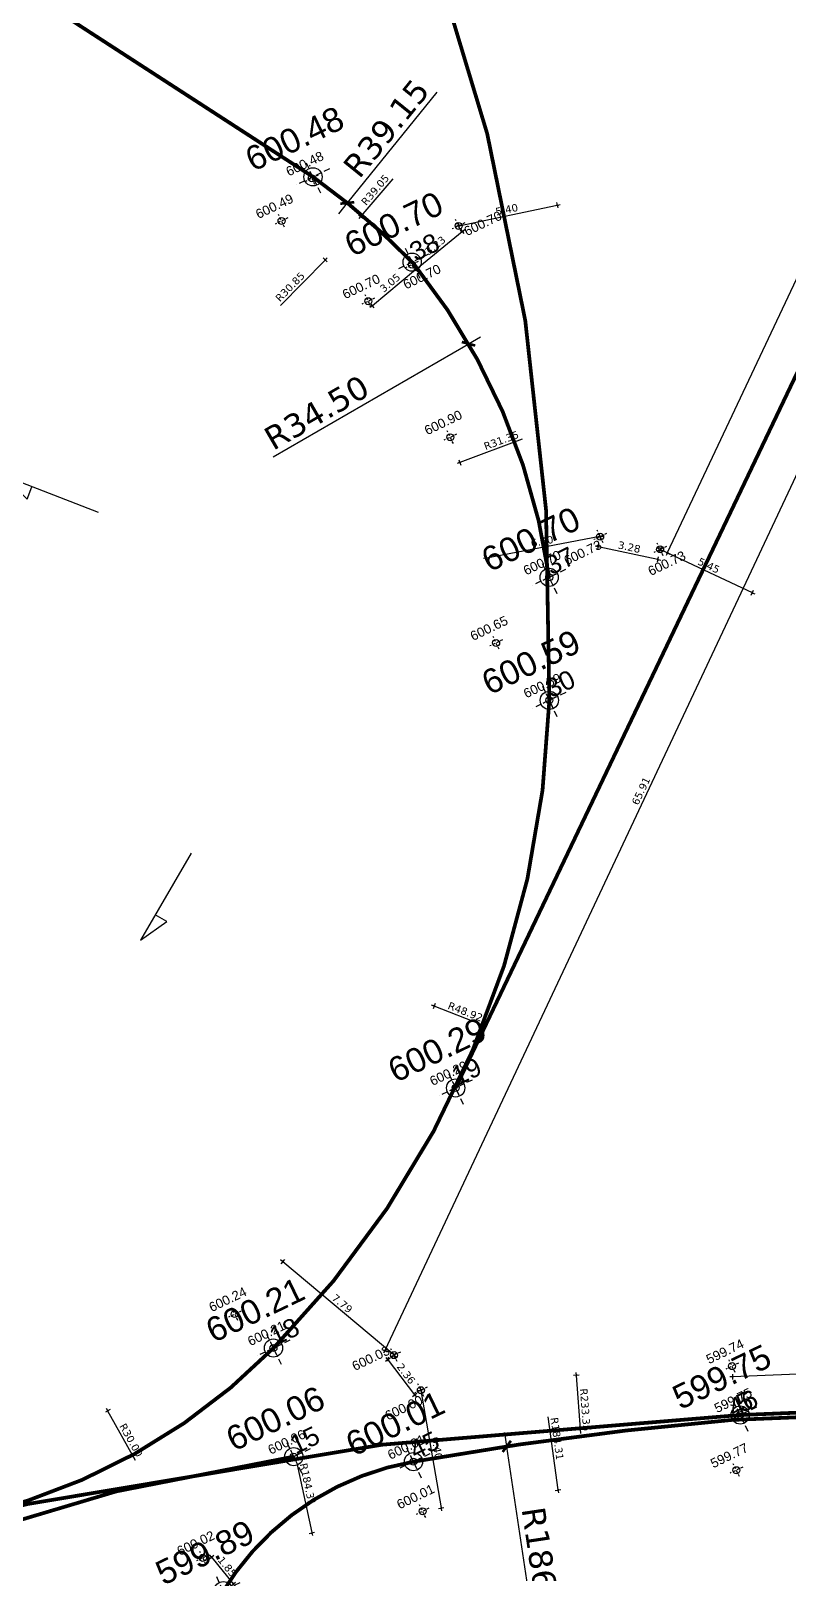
# Model space of a CAD drawing. Header units: metres. Extents: x 679716 to 681053, y 2749449 to 2750332.
# Drawn here: x 680229.4 to 680269.9, y 2749889.6 to 2749972.1 of the extents above; entities that cross this region are included whole.
import ezdxf
from ezdxf.enums import TextEntityAlignment as Align

# ---------------------------------------------------------------- set-up
doc = ezdxf.new("R2010")
doc.units = ezdxf.units.M
doc.header["$PDSIZE"] = -1
doc.linetypes.add('DASHEDX2', pattern=[1.5, 1, -0.5])
for name, color, linetype in [('01-TX-Length Dimensions 250', 80, 'Continuous'), ('01-TX-Level Main Dimensions 250', 152, 'Continuous'), ('01-TX-Level Secondary Dimensions 250', 10, 'Continuous'), ('01-TX-Main Altimetry 1000', 242, 'Continuous'), ('01-TX-Secondary Altimetry 1000', 152, 'Continuous'), ('01-TX-Secondary Dimensions 1000', 152, 'Continuous')]:
    doc.layers.add(name, color=color, linetype=linetype)
doc.layers.add('02-L-Main Axis', color=244, linetype='DASHEDX2', lineweight=50, true_color=0xa50029)
doc.layers.add('02-L-Secondary Axis', color=154, linetype='DASHEDX2', lineweight=50, true_color=0x0052a5)
doc.layers.add('02-L-Main Axis POINTS', color=242, linetype='DASHEDX2', lineweight=50)
doc.layers.add('02-L-Secondary Axis POINTS', color=152, linetype='DASHEDX2', lineweight=50)
doc.layers.add('03-BK-Arrow', color=153, linetype='Continuous', true_color=0x4491cf)
doc.styles.add('E100', font='verdana.ttf', dxfattribs={"height": 0.4})
doc.styles.add('E500', font='verdana.ttf', dxfattribs={"height": 1.25})
doc.styles.get("Standard").update_dxf_attribs({"font": 'arial.ttf'})
doc.dimstyles.new('E1000', dxfattribs={"dimscale": 0.03, "dimtxt": 1.25, "dimasz": 1, "dimexe": 0.1, "dimexo": 1, "dimgap": 8, "dimtad": 1, "dimzin": 0, "dimdsep": 46, "dimtxsty": 'E500', "dimblk1": 'LINCOT500', "dimblk2": 'LINCOT500', "dimsah": 1, "dimcen": 0.1, "dimdle": 0.1, "dimse1": 1, "dimse2": 1, "dimclrt": 256, "dimazin": 0, "dimtfac": 0.015385, "dimtofl": 0, "dimtmove": 0, "dimatfit": 3, "dimldrblk": 'LINCOT500', "dimfxl": 1, "dimtolj": 1, "dimtzin": 0, "dimarcsym": 0})
doc.dimstyles.new('E250', dxfattribs={"dimscale": 0.03, "dimtxt": 0.4, "dimasz": 0.5, "dimexe": 0.1, "dimexo": 1, "dimgap": 4, "dimtad": 1, "dimzin": 0, "dimdsep": 46, "dimtxsty": 'E100', "dimblk1": 'LINCOT200', "dimblk2": 'LINCOT200', "dimsah": 1, "dimcen": 0.1, "dimdle": 0.1, "dimse1": 1, "dimse2": 1, "dimclrt": 256, "dimadec": 0, "dimazin": 0, "dimtfac": 0.015385, "dimtofl": 0, "dimtmove": 0, "dimatfit": 3, "dimldrblk": 'LINCOT200', "dimfxl": 1, "dimtolj": 1, "dimtzin": 0, "dimarcsym": 0})

# ---------------------------------------------------------------- blocks, each defined once
blk = doc.blocks.new('Cotes Altimetriques')
at = {"linetype": 'DASHEDX2', "ltscale": 0.5}
for points in [[(0, -1.5), (0, 1.5)], [(1.5, 0), (-1.5, 0)]]:
    blk.add_lwpolyline(points, dxfattribs=at)
blk.add_circle((0, 0), 0.75)
at = {"ltscale": 0.3}
blk.add_attdef('COTES', text='', height=2, dxfattribs=at).set_placement((0, 3.5), align=Align.MIDDLE)
blk = doc.blocks.new('*U300')
at = {"linetype": 'DASHEDX2', "ltscale": 0.5}
for points in [[(1.5, 0), (-1.5, 0)], [(0, -1.5), (0, 1.5)]]:
    blk.add_lwpolyline(points, dxfattribs=at)
blk.add_circle((0, 0), 0.75)
at = {"ltscale": 0.3}
blk.add_attdef('COTES', text='', height=2, dxfattribs=at).set_placement((-0.01, -3.28), align=Align.MIDDLE)
blk = doc.blocks.new('*U270')
at = {"linetype": 'DASHEDX2', "ltscale": 0.5}
for points in [[(1.5, 0), (-1.5, 0)], [(0, -1.5), (0, 1.5)]]:
    blk.add_lwpolyline(points, dxfattribs=at)
blk.add_circle((0, 0), 0.75)
at = {"ltscale": 0.3}
blk.add_attdef('COTES', text='', height=2, dxfattribs=at).set_placement((-4.91, -1.81), align=Align.MIDDLE)
blk = doc.blocks.new('*U271')
at = {"linetype": 'DASHEDX2', "ltscale": 0.5}
for points in [[(1.5, 0), (-1.5, 0)], [(0, -1.5), (0, 1.5)]]:
    blk.add_lwpolyline(points, dxfattribs=at)
blk.add_circle((0, 0), 0.75)
at = {"ltscale": 0.3}
blk.add_attdef('COTES', text='', height=2, dxfattribs=at).set_placement((-4.76, 1.56), align=Align.MIDDLE)
blk = doc.blocks.new('*U301')
at = {"linetype": 'DASHEDX2', "ltscale": 0.5}
for points in [[(1.5, 0), (-1.5, 0)], [(0, -1.5), (0, 1.5)]]:
    blk.add_lwpolyline(points, dxfattribs=at)
blk.add_circle((0, 0), 0.75)
at = {"ltscale": 0.3}
blk.add_attdef('COTES', text='', height=2, dxfattribs=at).set_placement((-4.83, -1.45), align=Align.MIDDLE)
blk = doc.blocks.new('*U280')
at = {"linetype": 'DASHEDX2', "ltscale": 0.5}
for points in [[(1.5, 0), (-1.5, 0)], [(0, -1.5), (0, 1.5)]]:
    blk.add_lwpolyline(points, dxfattribs=at)
blk.add_circle((0, 0), 0.75)
at = {"ltscale": 0.3}
blk.add_attdef('COTES', text='', height=2, dxfattribs=at).set_placement((0.8, -3.23), align=Align.MIDDLE)
blk = doc.blocks.new('*U279')
at = {"linetype": 'DASHEDX2', "ltscale": 0.5}
for points in [[(1.5, 0), (-1.5, 0)], [(0, -1.5), (0, 1.5)]]:
    blk.add_lwpolyline(points, dxfattribs=at)
blk.add_circle((0, 0), 0.75)
at = {"ltscale": 0.3}
blk.add_attdef('COTES', text='', height=2, dxfattribs=at).set_placement((4.92, -1.77), align=Align.MIDDLE)
blk = doc.blocks.new('LINCOT200')
for p, q in [((0, -10), (0, 10)), ((0, 0), (10, 0))]:
    blk.add_line(p, q)
at = {"const_width": 1.88}
blk.add_lwpolyline([(3.5, -3.5), (-3.5, 3.5)], dxfattribs=at)
blk = doc.blocks.new('*D237')
at = {"layer": '01-TX-Length Dimensions 250', "color": 0, "lineweight": -2, "transparency": 16777216}
blk.add_line((680242.717, 2749957.418), (680245.102, 2749959.842), dxfattribs=at)
at = {"layer": '01-TX-Length Dimensions 250', "color": 0, "lineweight": -2, "transparency": 16777216, "xscale": 0.015, "yscale": 0.015, "zscale": 0.015, "rotation": 45.46909015725854}
blk.add_blockref('LINCOT200', (680245.112, 2749959.852), dxfattribs=at)
at = {"layer": '01-TX-Length Dimensions 250', "transparency": 16777216, "insert": (680243.229, 2749958.408), "char_height": 0.4, "attachment_point": 5, "rotation": 45.46909, "style": 'E100'}
blk.add_mtext('\\A1;R30.85', dxfattribs=at)
blk = doc.blocks.new('*D238')
at = {"layer": '01-TX-Length Dimensions 250', "color": 0, "lineweight": -2, "transparency": 16777216}
for p, q in [((680255.646, 2749950.253), (680252.321, 2749949.013)), ((680222.928, 2749938.056), (680222.934, 2749938.056)), ((680222.931, 2749938.053), (680222.931, 2749938.059))]:
    blk.add_line(p, q, dxfattribs=at)
at = {"layer": '01-TX-Length Dimensions 250', "color": 0, "lineweight": -2, "transparency": 16777216, "xscale": 0.015, "yscale": 0.015, "zscale": 0.015, "rotation": 200.4460076776178}
blk.add_blockref('LINCOT200', (680252.306, 2749949.008), dxfattribs=at)
at = {"layer": '01-TX-Length Dimensions 250', "transparency": 16777216, "insert": (680254.534, 2749950.189), "char_height": 0.4, "attachment_point": 5, "rotation": 20.44601, "style": 'E100'}
blk.add_mtext('\\A1;R31.35', dxfattribs=at)
blk = doc.blocks.new('*D239')
at = {"layer": '01-TX-Length Dimensions 250', "color": 0, "lineweight": -2, "transparency": 16777216}
for p, q in [((680205.356, 2749937.698), (680205.362, 2749937.698)), ((680205.359, 2749937.695), (680205.359, 2749937.701)), ((680253.484, 2749918.912), (680250.947, 2749919.902))]:
    blk.add_line(p, q, dxfattribs=at)
at = {"layer": '01-TX-Length Dimensions 250', "color": 0, "lineweight": -2, "transparency": 16777216, "xscale": 0.015, "yscale": 0.015, "zscale": 0.015, "rotation": 158.6761596596005}
blk.add_blockref('LINCOT200', (680250.933, 2749919.908), dxfattribs=at)
at = {"layer": '01-TX-Length Dimensions 250', "transparency": 16777216, "insert": (680252.61, 2749919.607), "char_height": 0.4, "attachment_point": 5, "rotation": 338.67616, "style": 'E100'}
blk.add_mtext('\\A1;R48.92', dxfattribs=at)
blk = doc.blocks.new('*D240')
at = {"layer": '01-TX-Length Dimensions 250', "color": 0, "lineweight": -2, "transparency": 16777216}
for p, q in [((680218.859, 2749924.44), (680218.865, 2749924.44)), ((680218.862, 2749924.437), (680218.862, 2749924.443)), ((680234.952, 2749895.582), (680233.478, 2749898.225))]:
    blk.add_line(p, q, dxfattribs=at)
at = {"layer": '01-TX-Length Dimensions 250', "color": 0, "lineweight": -2, "transparency": 16777216, "xscale": 0.015, "yscale": 0.015, "zscale": 0.015, "rotation": 119.1414538462512}
blk.add_blockref('LINCOT200', (680233.471, 2749898.238), dxfattribs=at)
at = {"layer": '01-TX-Length Dimensions 250', "transparency": 16777216, "insert": (680234.72, 2749896.673), "char_height": 0.4, "attachment_point": 5, "rotation": 299.14145, "style": 'E100'}
blk.add_mtext('\\A1;R30.00', dxfattribs=at)
blk = doc.blocks.new('*D241')
at = {"layer": '01-TX-Length Dimensions 250', "color": 0, "lineweight": -2, "transparency": 16777216}
blk.add_line((680218.356, 2749890.027), (680217.518, 2749893.231), dxfattribs=at)
at = {"layer": '01-TX-Length Dimensions 250', "color": 0, "lineweight": -2, "transparency": 16777216, "xscale": 0.015, "yscale": 0.015, "zscale": 0.015, "rotation": 104.6561127394463}
blk.add_blockref('LINCOT200', (680217.515, 2749893.245), dxfattribs=at)
at = {"layer": '01-TX-Length Dimensions 250', "transparency": 16777216, "insert": (680218.36, 2749891.309), "char_height": 0.4, "attachment_point": 5, "rotation": 284.65611, "style": 'E100'}
blk.add_mtext('\\A1;R233.35', dxfattribs=at)
blk = doc.blocks.new('*D251')
at = {"layer": '01-TX-Length Dimensions 250', "color": 0, "lineweight": -2, "transparency": 16777216}
blk.add_line((680276.314, 2749961.095), (680248.298, 2749901.473), dxfattribs=at)
at = {"layer": '01-TX-Length Dimensions 250', "color": 0, "lineweight": -2, "transparency": 16777216, "xscale": 0.015, "yscale": 0.015, "zscale": 0.015}
for p, rotation in [((680276.321, 2749961.108), 64.8307730627424), ((680248.291, 2749901.459), 244.8307730627424)]:
    blk.add_blockref('LINCOT200', p, dxfattribs=dict(at, rotation=rotation))
at = {"layer": '01-TX-Length Dimensions 250', "transparency": 16777216, "insert": (680262.009, 2749931.423), "char_height": 0.4, "attachment_point": 5, "rotation": 64.83077, "style": 'E100'}
blk.add_mtext('\\A1;65.91', dxfattribs=at)
blk = doc.blocks.new('*D259')
at = {"layer": '01-TX-Length Dimensions 250', "color": 0, "lineweight": -2, "transparency": 16777216}
blk.add_line((680311.843, 2749901.928), (680266.922, 2749900.064), dxfattribs=at)
at = {"layer": '01-TX-Length Dimensions 250', "color": 0, "lineweight": -2, "transparency": 16777216, "xscale": 0.015, "yscale": 0.015, "zscale": 0.015}
for p, rotation in [((680311.858, 2749901.928), 2.375479933281088), ((680266.907, 2749900.063), 182.3754799332811)]:
    blk.add_blockref('LINCOT200', p, dxfattribs=dict(at, rotation=rotation))
at = {"layer": '01-TX-Length Dimensions 250', "transparency": 16777216, "insert": (680289.369, 2749901.324), "char_height": 0.4, "attachment_point": 5, "rotation": 2.37548, "style": 'E100'}
blk.add_mtext('\\A1;44.99', dxfattribs=at)
blk = doc.blocks.new('*D266')
at = {"layer": '01-TX-Length Dimensions 250', "color": 0, "lineweight": -2, "transparency": 16777216}
blk.add_line((680258.792, 2749897.036), (680258.553, 2749900.127), dxfattribs=at)
at = {"layer": '01-TX-Length Dimensions 250', "color": 0, "lineweight": -2, "transparency": 16777216, "xscale": 0.015, "yscale": 0.015, "zscale": 0.015, "rotation": 94.4250182644833}
blk.add_blockref('LINCOT200', (680258.551, 2749900.142), dxfattribs=at)
at = {"layer": '01-TX-Length Dimensions 250', "transparency": 16777216, "insert": (680259.024, 2749898.297), "char_height": 0.4, "attachment_point": 5, "rotation": 274.42502, "style": 'E100'}
blk.add_mtext('\\A1;R233.35', dxfattribs=at)
blk = doc.blocks.new('*D269')
at = {"layer": '01-TX-Length Dimensions 250', "color": 0, "lineweight": -2, "transparency": 16777216}
blk.add_line((680248.469, 2749900.959), (680249.887, 2749899.106), dxfattribs=at)
at = {"layer": '01-TX-Length Dimensions 250', "color": 0, "lineweight": -2, "transparency": 16777216, "xscale": 0.015, "yscale": 0.015, "zscale": 0.015}
for p, rotation in [((680248.46, 2749900.971), 127.4217965186828), ((680249.896, 2749899.094), 307.4217965186828)]:
    blk.add_blockref('LINCOT200', p, dxfattribs=dict(at, rotation=rotation))
at = {"layer": '01-TX-Length Dimensions 250', "transparency": 16777216, "insert": (680249.438, 2749900.232), "char_height": 0.4, "attachment_point": 5, "rotation": 307.4218, "style": 'E100'}
blk.add_mtext('\\A1;2.36', dxfattribs=at)
blk = doc.blocks.new('*D272')
at = {"layer": '01-TX-Length Dimensions 250', "color": 0, "lineweight": -2, "transparency": 16777216}
blk.add_line((680247.631, 2749957.401), (680249.949, 2749959.338), dxfattribs=at)
at = {"layer": '01-TX-Length Dimensions 250', "color": 0, "lineweight": -2, "transparency": 16777216, "xscale": 0.015, "yscale": 0.015, "zscale": 0.015}
for p, rotation in [((680249.961, 2749959.347), 39.87298092196171), ((680247.62, 2749957.392), 219.8729809219617)]:
    blk.add_blockref('LINCOT200', p, dxfattribs=dict(at, rotation=rotation))
at = {"layer": '01-TX-Length Dimensions 250', "transparency": 16777216, "insert": (680248.58, 2749958.622), "char_height": 0.4, "attachment_point": 5, "rotation": 39.87298, "style": 'E100'}
blk.add_mtext('\\A1;3.05', dxfattribs=at)
blk = doc.blocks.new('*D282')
at = {"layer": '01-TX-Length Dimensions 250', "color": 0, "lineweight": -2, "transparency": 16777216}
for p, q in [((680241.915, 2749997.928), (680238.693, 2749995.972)), ((680144.961, 2749939.062), (680144.967, 2749939.062)), ((680144.964, 2749939.059), (680144.964, 2749939.065))]:
    blk.add_line(p, q, dxfattribs=at)
at = {"layer": '01-TX-Length Dimensions 250', "color": 0, "lineweight": -2, "transparency": 16777216, "xscale": 0.015, "yscale": 0.015, "zscale": 0.015, "rotation": 211.2650861937833}
blk.add_blockref('LINCOT200', (680238.68, 2749995.964), dxfattribs=at)
at = {"layer": '01-TX-Length Dimensions 250', "transparency": 16777216, "insert": (680240.68, 2749997.562), "char_height": 0.4, "attachment_point": 5, "rotation": 31.26509, "style": 'E100'}
blk.add_mtext('\\A1;R109.64', dxfattribs=at)
blk = doc.blocks.new('*D283')
at = {"layer": '01-TX-Length Dimensions 250', "color": 0, "lineweight": -2, "transparency": 16777216}
for p, q in [((680248.722, 2749964.195), (680247.013, 2749962.188)), ((680221.679, 2749932.446), (680221.685, 2749932.446)), ((680221.682, 2749932.443), (680221.682, 2749932.449))]:
    blk.add_line(p, q, dxfattribs=at)
at = {"layer": '01-TX-Length Dimensions 250', "color": 0, "lineweight": -2, "transparency": 16777216, "xscale": 0.015, "yscale": 0.015, "zscale": 0.015, "rotation": 229.5799813391676}
blk.add_blockref('LINCOT200', (680247.003, 2749962.177), dxfattribs=at)
at = {"layer": '01-TX-Length Dimensions 250', "transparency": 16777216, "insert": (680247.782, 2749963.598), "char_height": 0.4, "attachment_point": 5, "rotation": 49.57998, "style": 'E100'}
blk.add_mtext('\\A1;R39.05', dxfattribs=at)
blk = doc.blocks.new('*D295')
at = {"layer": '01-TX-Length Dimensions 250', "color": 0, "lineweight": -2, "transparency": 16777216}
blk.add_line((680263.428, 2749944.185), (680284.24, 2749988.357), dxfattribs=at)
at = {"layer": '01-TX-Length Dimensions 250', "color": 0, "lineweight": -2, "transparency": 16777216, "xscale": 0.015, "yscale": 0.015, "zscale": 0.015}
for p, rotation in [((680284.247, 2749988.37), 64.77157583283201), ((680263.421, 2749944.171), 244.771575832832)]:
    blk.add_blockref('LINCOT200', p, dxfattribs=dict(at, rotation=rotation))
at = {"layer": '01-TX-Length Dimensions 250', "transparency": 16777216, "insert": (680273.536, 2749966.411), "char_height": 0.4, "attachment_point": 5, "rotation": 64.77158, "style": 'E100'}
blk.add_mtext('\\A1;48.86', dxfattribs=at)
blk = doc.blocks.new('*D296')
at = {"layer": '01-TX-Length Dimensions 250', "color": 0, "lineweight": -2, "transparency": 16777216}
blk.add_line((680262.905, 2749943.816), (680259.722, 2749944.495), dxfattribs=at)
at = {"layer": '01-TX-Length Dimensions 250', "color": 0, "lineweight": -2, "transparency": 16777216, "xscale": 0.015, "yscale": 0.015, "zscale": 0.015}
for p, rotation in [((680259.707, 2749944.498), 167.9446967540973), ((680262.92, 2749943.812), 347.9446967540973)]:
    blk.add_blockref('LINCOT200', p, dxfattribs=dict(at, rotation=rotation))
at = {"layer": '01-TX-Length Dimensions 250', "transparency": 16777216, "insert": (680261.382, 2749944.477), "char_height": 0.4, "attachment_point": 5, "rotation": 347.9447, "style": 'E100'}
blk.add_mtext('\\A1;3.28', dxfattribs=at)
blk = doc.blocks.new('*D306')
at = {"layer": '01-TX-Length Dimensions 250', "color": 0, "lineweight": -2, "transparency": 16777216}
blk.add_line((680249.908, 2749977.744), (680252.899, 2749978.848), dxfattribs=at)
at = {"layer": '01-TX-Length Dimensions 250', "color": 0, "lineweight": -2, "transparency": 16777216, "xscale": 0.015, "yscale": 0.015, "zscale": 0.015, "rotation": 20.26515567522424}
blk.add_blockref('LINCOT200', (680252.913, 2749978.853), dxfattribs=at)
at = {"layer": '01-TX-Length Dimensions 250', "transparency": 16777216, "insert": (680250.959, 2749978.483), "char_height": 0.4, "attachment_point": 5, "rotation": 20.26516, "style": 'E100'}
blk.add_mtext('\\A1;R113.87', dxfattribs=at)
blk = doc.blocks.new('*D381')
at = {"layer": '01-TX-Length Dimensions 250', "color": 0, "lineweight": -2, "transparency": 16777216}
blk.add_line((680249.968, 2749959.356), (680252.445, 2749961.376), dxfattribs=at)
at = {"layer": '01-TX-Length Dimensions 250', "color": 0, "lineweight": -2, "transparency": 16777216, "xscale": 0.015, "yscale": 0.015, "zscale": 0.015}
for p, rotation in [((680252.456, 2749961.385), 39.20421008127635), ((680249.957, 2749959.346), 219.2042100812763)]:
    blk.add_blockref('LINCOT200', p, dxfattribs=dict(at, rotation=rotation))
at = {"layer": '01-TX-Length Dimensions 250', "transparency": 16777216, "insert": (680250.999, 2749960.62), "char_height": 0.4, "attachment_point": 5, "rotation": 39.20421, "style": 'E100'}
blk.add_mtext('\\A1;3.23', dxfattribs=at)
blk = doc.blocks.new('*D384')
at = {"layer": '01-TX-Length Dimensions 250', "color": 0, "lineweight": -2, "transparency": 16777216}
blk.add_line((680248.779, 2749901.234), (680242.835, 2749906.226), dxfattribs=at)
at = {"layer": '01-TX-Length Dimensions 250', "color": 0, "lineweight": -2, "transparency": 16777216, "xscale": 0.015, "yscale": 0.015, "zscale": 0.015}
for p, rotation in [((680242.824, 2749906.235), 139.9764774486936), ((680248.791, 2749901.224), 319.9764774486936)]:
    blk.add_blockref('LINCOT200', p, dxfattribs=dict(at, rotation=rotation))
at = {"layer": '01-TX-Length Dimensions 250', "transparency": 16777216, "insert": (680246.018, 2749903.981), "char_height": 0.4, "attachment_point": 5, "rotation": 319.97648, "style": 'E100'}
blk.add_mtext('\\A1;7.79', dxfattribs=at)
blk = doc.blocks.new('*D385')
at = {"layer": '01-TX-Length Dimensions 250', "color": 0, "lineweight": -2, "transparency": 16777216}
blk.add_line((680259.808, 2749945.036), (680253.749, 2749943.89), dxfattribs=at)
at = {"layer": '01-TX-Length Dimensions 250', "color": 0, "lineweight": -2, "transparency": 16777216, "xscale": 0.015, "yscale": 0.015, "zscale": 0.015}
for p, rotation in [((680259.823, 2749945.039), 10.71821795314492), ((680253.735, 2749943.887), 190.7182179531449)]:
    blk.add_blockref('LINCOT200', p, dxfattribs=dict(at, rotation=rotation))
at = {"layer": '01-TX-Length Dimensions 250', "transparency": 16777216, "insert": (680256.717, 2749944.786), "char_height": 0.4, "attachment_point": 5, "rotation": 10.71822, "style": 'E100'}
blk.add_mtext('\\A1;6.20', dxfattribs=at)
blk = doc.blocks.new('*D386')
at = {"layer": '01-TX-Length Dimensions 250', "color": 0, "lineweight": -2, "transparency": 16777216}
blk.add_line((680263.049, 2749944.347), (680267.954, 2749942.041), dxfattribs=at)
at = {"layer": '01-TX-Length Dimensions 250', "color": 0, "lineweight": -2, "transparency": 16777216, "xscale": 0.015, "yscale": 0.015, "zscale": 0.015}
for p, rotation in [((680263.035, 2749944.353), 154.8307730645315), ((680267.968, 2749942.035), 334.8307730645315)]:
    blk.add_blockref('LINCOT200', p, dxfattribs=dict(at, rotation=rotation))
at = {"layer": '01-TX-Length Dimensions 250', "transparency": 16777216, "insert": (680265.639, 2749943.487), "char_height": 0.4, "attachment_point": 5, "rotation": 334.83077, "style": 'E100'}
blk.add_mtext('\\A1;5.45', dxfattribs=at)
blk = doc.blocks.new('*D387')
at = {"layer": '01-TX-Length Dimensions 250', "color": 0, "lineweight": -2, "transparency": 16777216}
blk.add_line((680250.229, 2749899.333), (680251.312, 2749893.055), dxfattribs=at)
at = {"layer": '01-TX-Length Dimensions 250', "color": 0, "lineweight": -2, "transparency": 16777216, "xscale": 0.015, "yscale": 0.015, "zscale": 0.015}
for p, rotation in [((680250.227, 2749899.348), 99.7830638606275), ((680251.314, 2749893.04), 279.7830638606275)]:
    blk.add_blockref('LINCOT200', p, dxfattribs=dict(at, rotation=rotation))
at = {"layer": '01-TX-Length Dimensions 250', "transparency": 16777216, "insert": (680251.094, 2749896.25), "char_height": 0.4, "attachment_point": 5, "rotation": 279.78306, "style": 'E100'}
blk.add_mtext('\\A1;6.40', dxfattribs=at)
blk = doc.blocks.new('*D389')
at = {"layer": '01-TX-Length Dimensions 250', "color": 0, "lineweight": -2, "transparency": 16777216}
blk.add_line((680252.261, 2749961.672), (680257.524, 2749962.775), dxfattribs=at)
at = {"layer": '01-TX-Length Dimensions 250', "color": 0, "lineweight": -2, "transparency": 16777216, "xscale": 0.015, "yscale": 0.015, "zscale": 0.015}
for p, rotation in [((680257.539, 2749962.778), 11.84068114643046), ((680252.246, 2749961.668), 191.8406811464304)]:
    blk.add_blockref('LINCOT200', p, dxfattribs=dict(at, rotation=rotation))
at = {"layer": '01-TX-Length Dimensions 250', "transparency": 16777216, "insert": (680254.825, 2749962.544), "char_height": 0.4, "attachment_point": 5, "rotation": 11.84068, "style": 'E100'}
blk.add_mtext('\\A1;5.40', dxfattribs=at)
blk = doc.blocks.new('*D492')
at = {"layer": '01-TX-Length Dimensions 250', "color": 0, "lineweight": -2, "transparency": 16777216}
for p, q in [((680257.027, 2749897.928), (680257.563, 2749894.023)), ((680282.629, 2749711.412), (680282.635, 2749711.412)), ((680282.632, 2749711.409), (680282.632, 2749711.415))]:
    blk.add_line(p, q, dxfattribs=at)
at = {"layer": '01-TX-Length Dimensions 250', "color": 0, "lineweight": -2, "transparency": 16777216, "xscale": 0.015, "yscale": 0.015, "zscale": 0.015, "rotation": 277.8167725663101}
blk.add_blockref('LINCOT200', (680257.565, 2749894.008), dxfattribs=at)
at = {"layer": '01-TX-Length Dimensions 250', "transparency": 16777216, "insert": (680257.52, 2749896.754), "char_height": 0.4, "attachment_point": 5, "rotation": 277.81677, "style": 'E100'}
blk.add_mtext('\\A1;R184.31', dxfattribs=at)
blk = doc.blocks.new('*D493')
at = {"layer": '01-TX-Length Dimensions 250', "color": 0, "lineweight": -2, "transparency": 16777216}
for p, q in [((680243.597, 2749895.45), (680244.387, 2749891.724)), ((680282.629, 2749711.413), (680282.635, 2749711.413)), ((680282.632, 2749711.41), (680282.632, 2749711.416))]:
    blk.add_line(p, q, dxfattribs=at)
at = {"layer": '01-TX-Length Dimensions 250', "color": 0, "lineweight": -2, "transparency": 16777216, "xscale": 0.015, "yscale": 0.015, "zscale": 0.015, "rotation": 281.9752201751208}
blk.add_blockref('LINCOT200', (680244.39, 2749891.71), dxfattribs=at)
at = {"layer": '01-TX-Length Dimensions 250', "transparency": 16777216, "insert": (680244.174, 2749894.316), "char_height": 0.4, "attachment_point": 5, "rotation": 281.97522, "style": 'E100'}
blk.add_mtext('\\A1;R184.31', dxfattribs=at)
blk = doc.blocks.new('*D507')
at = {"layer": '01-TX-Length Dimensions 250', "color": 0, "lineweight": -2, "transparency": 16777216}
blk.add_line((680239.032, 2749890.392), (680240.181, 2749888.985), dxfattribs=at)
at = {"layer": '01-TX-Length Dimensions 250', "color": 0, "lineweight": -2, "transparency": 16777216, "xscale": 0.015, "yscale": 0.015, "zscale": 0.015}
for p, rotation in [((680239.023, 2749890.403), 129.2227698914027), ((680240.19, 2749888.973), 309.2227698914027)]:
    blk.add_blockref('LINCOT200', p, dxfattribs=dict(at, rotation=rotation))
at = {"layer": '01-TX-Length Dimensions 250', "transparency": 16777216, "insert": (680239.862, 2749889.896), "char_height": 0.4, "attachment_point": 5, "rotation": 309.22277, "style": 'E100'}
blk.add_mtext('\\A1;1.85', dxfattribs=at)
blk = doc.blocks.new('LINCOT500')
for p, q in [((0, -25), (0, 25)), ((0, 0), (25, 0))]:
    blk.add_line(p, q)
at = {"const_width": 4.69}
blk.add_lwpolyline([(8.8, -8.8), (-8.8, 8.8)], dxfattribs=at)
blk = doc.blocks.new('*D952')
at = {"layer": '01-TX-Secondary Dimensions 1000', "color": 0, "lineweight": -2, "transparency": 16777216}
for p, q in [((680251.076, 2749968.821), (680246.309, 2749962.922)), ((680221.679, 2749932.446), (680221.685, 2749932.446)), ((680221.682, 2749932.443), (680221.682, 2749932.449))]:
    blk.add_line(p, q, dxfattribs=at)
at = {"layer": '01-TX-Secondary Dimensions 1000', "color": 0, "lineweight": -2, "transparency": 16777216, "xscale": 0.03, "yscale": 0.03, "zscale": 0.03, "rotation": 231.0595136446965}
blk.add_blockref('LINCOT500', (680246.29, 2749962.899), dxfattribs=at)
at = {"layer": '01-TX-Secondary Dimensions 1000', "transparency": 16777216, "insert": (680248.377, 2749966.899), "char_height": 1.25, "attachment_point": 5, "rotation": 51.05951, "style": 'E500'}
blk.add_mtext('\\A1;R39.15', dxfattribs=at)
blk = doc.blocks.new('*D953')
at = {"layer": '01-TX-Secondary Dimensions 1000', "color": 0, "lineweight": -2, "transparency": 16777216}
blk.add_line((680242.331, 2749949.303), (680252.753, 2749955.345), dxfattribs=at)
at = {"layer": '01-TX-Secondary Dimensions 1000', "color": 0, "lineweight": -2, "transparency": 16777216, "xscale": 0.03, "yscale": 0.03, "zscale": 0.03, "rotation": 30.10279227796395}
blk.add_blockref('LINCOT500', (680252.779, 2749955.36), dxfattribs=at)
at = {"layer": '01-TX-Secondary Dimensions 1000', "transparency": 16777216, "insert": (680244.649, 2749951.677), "char_height": 1.25, "attachment_point": 5, "rotation": 30.10279, "style": 'E500'}
blk.add_mtext('\\A1;R34.50', dxfattribs=at)
blk = doc.blocks.new('*D961')
at = {"layer": '01-TX-Secondary Dimensions 1000', "color": 0, "lineweight": -2, "transparency": 16777216}
blk.add_line((680256.427, 2749885.696), (680254.831, 2749896.312), dxfattribs=at)
at = {"layer": '01-TX-Secondary Dimensions 1000', "color": 0, "lineweight": -2, "transparency": 16777216, "xscale": 0.03, "yscale": 0.03, "zscale": 0.03, "rotation": 98.55120393133514}
blk.add_blockref('LINCOT500', (680254.826, 2749896.342), dxfattribs=at)
at = {"layer": '01-TX-Secondary Dimensions 1000', "transparency": 16777216, "insert": (680256.754, 2749889.532), "char_height": 1.25, "attachment_point": 5, "rotation": 278.5512, "style": 'E500'}
blk.add_mtext('\\A1;R186.97', dxfattribs=at)
blk = doc.blocks.new('Sec Axes Points')
at = {"layer": '02-L-Secondary Axis POINTS'}
for p in [(681249.836, 2749959.654), (681257.096, 2749942.858), (681266.887, 2749897.757), (681249.831, 2749895.521)]:
    blk.add_point(p, dxfattribs=at)
for s, p in [('38', (681249.936, 2749959.754)), ('37', (681257.196, 2749942.958)), ('46', (681266.987, 2749897.857)), ('45', (681249.931, 2749895.621))]:
    blk.add_text(s, height=1, rotation=26, dxfattribs=at).set_placement(p)
blk = doc.blocks.new('Main Axes points')
at = {"layer": '02-L-Main Axis POINTS'}
for p in [(680257.105, 2749936.277), (680252.089, 2749915.528), (680242.339, 2749901.603), (680267.318, 2749898.019), (680243.426, 2749895.792)]:
    blk.add_point(p, dxfattribs=at)
for s, p in [('30', (680257.205, 2749936.377)), ('19', (680252.189, 2749915.628)), ('18', (680242.439, 2749901.703)), ('5', (680267.418, 2749898.119)), ('15', (680243.526, 2749895.892))]:
    blk.add_text(s, height=1, rotation=26, dxfattribs=at).set_placement(p)
blk = doc.blocks.new('ARROW')
blk.add_lwpolyline([(-6.52, -16.71), (0, 0), (-4.1, -3.99), (-1.89, -4.85)])

msp = doc.modelspace()

# ---------------------------------------------------------------- linework, layer by layer
at = {"layer": '02-L-Main Axis', "const_width": 0.2, "flags": 128}
for points in [[(680049.101, 2749829.341), (680077.819, 2749843.182, -0.040128), (680142.081, 2749868.027), (680210.504, 2749888.507, -0.062489), (680267.318, 2749898.019), (680346.177, 2749901.29, 0.061742), (680375.136, 2749906.106, 0.080849), (680402.883, 2749920.005, 0.143294), (680430.799, 2749956.129, -0.030569), (680465.174, 2750030.221, -0.009319), (680465.83, 2750031.43, -0.202468), (680511.139, 2750066.285), (680570.978, 2750081.959)], [(680480.107, 2750049.37), (680464.898, 2750035.429, -0.124396), (680452.821, 2750028.918, -0.175325), (680427.857, 2750031.213), (680396.294, 2750045.667, 0.11354), (680369.37, 2750051.22, 0.11192), (680336.562, 2750040.997, 0.156836), (680286.94, 2749988.52), (680252.089, 2749915.528)], [(680226.169, 2749892.607, 0.144417), (680242.339, 2749901.603, 0.189033), (680257.105, 2749936.277, 0.233423), (680216.034, 2750025.765), (680210.715, 2750030.044)], [(680243.426, 2749895.792, 0.072661), (680215.721, 2749887.527, 0.160948), (680084.761, 2749764.512)]]:
    msp.add_lwpolyline(points, format="xyb", dxfattribs=at)
at = {"layer": '02-L-Secondary Axis', "const_width": 0.2, "flags": 128}
for points in [[(680257.096, 2749942.858, 0.135011), (680249.836, 2749959.654, 0.045483), (680244.452, 2749964.296, 0.068288), (680191.516, 2749992.145), (680157.603, 2750004.444)], [(680224.297, 2749810.908), (680225.412, 2749846.374, -0.102321), (680231.362, 2749871.189), (680238.852, 2749887.127, -0.244055), (680249.831, 2749895.521, -0.023013), (680266.887, 2749897.757, -0.131047), (680367.29, 2749879.83)]]:
    msp.add_lwpolyline(points, format="xyb", dxfattribs=at)

# ---------------------------------------------------------------- block references
at = {"layer": '01-TX-Level Main Dimensions 250', "ltscale": 0.3, "xscale": 0.25, "yscale": 0.25, "zscale": 0.25, "rotation": 25.73366104797413}
for p, values in [((680257.096, 2749942.858), {'COTES': '600.70'}), ((680257.105, 2749936.277), {'COTES': '600.59'}), ((680252.089, 2749915.528), {'COTES': '600.29'}), ((680242.339, 2749901.603), {'COTES': '600.21'}), ((680267.318, 2749898.019), {'COTES': '599.75'}), ((680243.426, 2749895.792), {'COTES': '600.06'}), ((680249.831, 2749895.521), {'COTES': '600.01'})]:
    msp.add_blockref('Cotes Altimetriques', p, dxfattribs=at).add_auto_attribs(values)
at = {"layer": '01-TX-Level Secondary Dimensions 250', "ltscale": 0.3, "xscale": 0.25, "yscale": 0.25, "zscale": 0.25, "rotation": 25.73366104797413}
for name, p, values in [('Cotes Altimetriques', (680244.394, 2749964.215), {'COTES': '600.48'}), ('Cotes Altimetriques', (680242.77, 2749961.934), {'COTES': '600.49'}), ('*U279', (680252.246, 2749961.669), {'COTES': '600.70'}), ('*U280', (680249.754, 2749959.595), {'COTES': '600.70'}), ('Cotes Altimetriques', (680247.413, 2749957.639), {'COTES': '600.70'}), ('Cotes Altimetriques', (680251.803, 2749950.358), {'COTES': '600.90'}), ('*U301', (680259.823, 2749945.039), {'COTES': '600.73'}), ('*U300', (680263.035, 2749944.353), {'COTES': '600.73'}), ('Cotes Altimetriques', (680254.255, 2749939.348), {'COTES': '600.65'}), ('Cotes Altimetriques', (680240.269, 2749903.422), {'COTES': '600.24'}), ('*U271', (680248.791, 2749901.224), {'COTES': '600.03'}), ('Cotes Altimetriques', (680266.883, 2749900.637), {'COTES': '599.74'}), ('*U270', (680250.227, 2749899.348), {'COTES': '600.00'}), ('Cotes Altimetriques', (680267.114, 2749895.066), {'COTES': '599.77'}), ('Cotes Altimetriques', (680250.322, 2749892.866), {'COTES': '600.01'}), ('Cotes Altimetriques', (680238.558, 2749890.373), {'COTES': '600.02'})]:
    msp.add_blockref(name, p, dxfattribs=at).add_auto_attribs(values)
at = {"layer": '01-TX-Main Altimetry 1000', "ltscale": 0.3, "xscale": 0.65, "yscale": 0.65, "zscale": 0.65, "rotation": 25.73366104797413}
for p, values in [((680257.096, 2749942.858), {'COTES': '600.70'}), ((680257.105, 2749936.277), {'COTES': '600.59'}), ((680252.089, 2749915.528), {'COTES': '600.29'}), ((680242.339, 2749901.603), {'COTES': '600.21'}), ((680267.318, 2749898.019), {'COTES': '599.75'}), ((680243.426, 2749895.792), {'COTES': '600.06'}), ((680249.831, 2749895.521), {'COTES': '600.01'})]:
    msp.add_blockref('Cotes Altimetriques', p, dxfattribs=at).add_auto_attribs(values)
at = {"layer": '01-TX-Secondary Altimetry 1000', "ltscale": 0.3, "xscale": 0.65, "yscale": 0.65, "zscale": 0.65, "rotation": 25.73366104797413}
for p, values in [((680244.452, 2749964.296), {'COTES': '600.48'}), ((680249.761, 2749959.731), {'COTES': '600.70'}), ((680239.652, 2749888.619), {'COTES': '599.89'})]:
    msp.add_blockref('Cotes Altimetriques', p, dxfattribs=at).add_auto_attribs(values)
at = {"layer": '02-L-Main Axis POINTS'}
msp.add_blockref('Main Axes points', (0, 0), dxfattribs=at)
at = {"layer": '02-L-Secondary Axis POINTS'}
msp.add_blockref('Sec Axes Points', (-1000, 0), dxfattribs=at)
at = {"layer": '03-BK-Arrow', "xscale": 0.3, "yscale": 0.3, "zscale": 0.03}
for p, rotation in [((680227.954, 2749948.272, 0), 90.18798033593819), ((680235.223, 2749923.446, 0), 171.0769434968926)]:
    msp.add_blockref('ARROW', p, dxfattribs=dict(at, rotation=rotation))

# ---------------------------------------------------------------- dimensions: what is measured, and where the dimension line sits
at = {"layer": '01-TX-Length Dimensions 250'}
for center, mpoint, picture, middle in [((680144.964, 2749939.062), (680238.68, 2749995.964), '*D282', (680240.85, 2749997.282)), ((680146.093, 2749939.413), (680252.913, 2749978.853), '*D306', (680251.073, 2749978.174)), ((680221.682, 2749932.446), (680247.003, 2749962.177), '*D283', (680248.032, 2749963.385)), ((680223.476, 2749937.859), (680245.112, 2749959.852), '*D237', (680243.464, 2749958.177)), ((680222.931, 2749938.056), (680252.306, 2749949.008), '*D238', (680254.649, 2749949.881)), ((680205.359, 2749937.698), (680250.933, 2749919.908), '*D239', (680252.491, 2749919.3)), ((680218.862, 2749924.44), (680233.471, 2749898.238), '*D240', (680234.433, 2749896.513)), ((680276.555, 2749667.491), (680258.551, 2749900.142), '*D266', (680258.696, 2749898.272)), ((680282.632, 2749711.412), (680257.565, 2749894.008), '*D492', (680257.194, 2749896.71)), ((680282.632, 2749711.413), (680244.39, 2749891.71), '*D493', (680243.852, 2749894.247)), ((680276.555, 2749667.491), (680217.515, 2749893.245), '*D241', (680218.042, 2749891.226))]:
    dim = msp.add_radius_dim(center=center, mpoint=mpoint, dimstyle='E250', dxfattribs=at)
    dim.commit()
    dim.dimension.update_dxf_attribs({"geometry": picture, "text_midpoint": middle, "dimtype": 164})
for p1, p2, distance, picture, middle in [((680263.035, 2749944.353), (680283.86, 2749988.552), -0.427, '*D295', (680273.536, 2749966.411)), ((680276.82, 2749960.873), (680248.791, 2749901.224), -0.552, '*D251', (680262.009, 2749931.423)), ((680249.754, 2749959.595), (680252.254, 2749961.634), -0.321, '*D381', (680250.999, 2749960.62)), ((680247.413, 2749957.639), (680249.754, 2749959.595), -0.322, '*D272', (680248.58, 2749958.622)), ((680259.823, 2749945.039), (680253.735, 2749943.887), 0, '*D385', (680256.717, 2749944.786)), ((680263.035, 2749944.353), (680259.823, 2749945.039), 0.553, '*D296', (680261.382, 2749944.477)), ((680263.035, 2749944.353), (680267.968, 2749942.035), 0, '*D386', (680265.639, 2749943.487)), ((680248.791, 2749901.224), (680242.824, 2749906.235), 0, '*D384', (680246.018, 2749903.981)), ((680311.834, 2749902.502), (680266.883, 2749900.637), 0.574, '*D259', (680289.369, 2749901.324)), ((680248.791, 2749901.224), (680250.227, 2749899.348), -0.417, '*D269', (680249.438, 2749900.232)), ((680250.227, 2749899.348), (680251.314, 2749893.04), 0, '*D387', (680251.094, 2749896.25)), ((680238.629, 2749890.082), (680239.797, 2749888.652), 0.508, '*D507', (680239.862, 2749889.896))]:
    dim = msp.add_aligned_dim(p1=p1, p2=p2, distance=distance, dimstyle='E250', dxfattribs=at)
    dim.commit()
    dim.dimension.update_dxf_attribs({"geometry": picture, "text_midpoint": middle})
dim = msp.add_aligned_dim(p1=(680252.246, 2749961.669), p2=(680257.539, 2749962.778), distance=0, text='5.40', dimstyle='E250', dxfattribs=at)
dim.commit()
dim.dimension.update_dxf_attribs({"geometry": '*D389', "text_midpoint": (680254.825, 2749962.544)})
at = {"layer": '01-TX-Secondary Dimensions 1000'}
for center, mpoint, picture, middle in [((680221.682, 2749932.446), (680246.29, 2749962.899), '*D952', (680249.07, 2749966.339)), ((680222.931, 2749938.056), (680252.779, 2749955.36), '*D953', (680245.096, 2749950.906)), ((680282.627, 2749711.454), (680254.826, 2749896.342), '*D961', (680255.87, 2749889.399))]:
    dim = msp.add_radius_dim(center=center, mpoint=mpoint, dimstyle='E1000', dxfattribs=at)
    dim.commit()
    dim.dimension.update_dxf_attribs({"geometry": picture, "text_midpoint": middle, "dimtype": 164})

doc.saveas('drawing.dxf')
